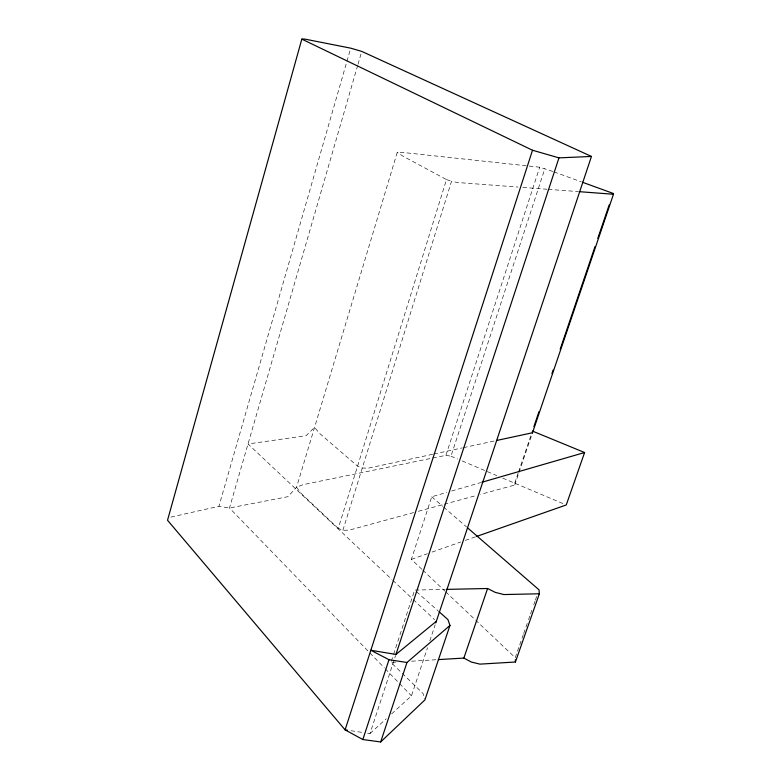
<?xml version="1.0" encoding="UTF-8"?>
<svg xmlns="http://www.w3.org/2000/svg" width="781" height="781" viewBox="0 0 781 781"><rect width="100%" height="100%" fill="white"/><g stroke="black" fill="none" stroke-linecap="round" stroke-linejoin="round"><path stroke-width="0.59" stroke-dasharray="3.9 2.93" d="M170.902 517.09L218.924 506.283L350.386 49.34M357.669 65.448L229.477 507.992L384.369 667.901M358.01 64.276L361.74 51.4M552.831 171.478L539.7 167.202L403.211 152.5L397.236 152.383L296.575 487.207L287.916 496.687L229.477 507.992L218.924 506.283M413.657 512.57L349.019 530.162L342.898 530.26L338.241 528.386L446.498 179.571L402.684 156.005L397.236 152.383M342.898 530.26L451.516 181.358L457.627 182.52L518.037 187.069M421.935 569.339L411.372 559.342L431.737 496.765L446.908 492.372M338.241 528.386L300.939 493.221L296.575 487.207L303.008 484.689L445.912 455.323L539.7 167.202M445.912 455.323L450.979 456.192L544.874 168.579M391.31 661.273L393.194 655.532M393.565 654.38L414.652 590.075L445.043 589.421M367.617 733.183L369.989 733.535L395.576 655.591M391.623 713.883L411.45 695.871L427.529 647.693M429.823 640.81L435.183 624.751M518.164 473.003L514.708 483.205L514.718 485.069L480.637 494.344M518.555 471.87L531.256 434.461M514.718 485.069L518.643 473.53M519.033 472.378L532.105 433.894M523.29 634.66L515.226 657.661L476.498 621.002M523.69 633.508L528.122 620.866M528.532 619.714L530.143 615.106M530.543 613.964L532.154 609.356M533.774 604.758L534.975 601.311M535.385 600.159L536.996 595.561M369.989 733.535L386.214 718.793M411.372 559.342L427.432 553.7M432.02 552.089L460.702 542.014M465.291 540.403L475.619 536.781M451.574 491.024L480.745 482.58M418.352 511.291L443.032 504.575M444.213 504.262L475.941 495.623M432.606 454.298L368.398 468.141L362.267 468.024L357.552 466.159L319.117 432.957L314.577 427.344L306.191 435.671L248.026 443.969L391.916 579.492M433.797 454.044L462.332 447.884M463.524 447.63L494.432 440.962M395.791 662.132L390.93 662.425L401.356 672.509M411.597 661.195L435.905 659.75M522.87 187.43L547.032 189.246M548.242 189.344L578.438 191.609M351.02 730.723L362.872 732.48M446.498 179.571L451.516 181.358M553.973 171.888L581.249 181.817M562.896 503.54L502.408 477.992M450.979 456.192L457.686 459.033M462.157 460.927L496.814 475.619M431.737 496.765L442.739 506.313M443.657 507.103L466.579 526.99M416.449 591.666L438.014 610.801M392.804 580.322L412.348 598.724M413.237 599.564L434.548 619.645M422.814 570.169L444.819 591.002M445.697 591.832L475.619 620.163M402.225 673.359L423.068 693.538L424.62 698.829M385.218 668.78L398.759 682.76M399.599 683.629L411.45 695.871"/><path stroke-width="1.17" d="M435.788 622.935L591.451 156.444L361.74 51.4L350.728 48.168L304.57 39.05L301.827 39.128L167.524 520.253L345.095 729.854L362.853 739.548L380.679 741.95L424.923 699.893L449.973 625.435L447.904 619.567L438.912 611.591M301.827 39.128L532.515 150.245L345.095 729.854L347.467 730.206M362.853 739.548L388.987 659.711L370.829 650.251L395.957 654.439L436.325 621.315M395.85 654.771L558.962 157.869L591.451 156.444M380.679 741.95L406.969 662.493L449.973 625.435M533.911 426.631L539.007 411.616M551.942 373.513L553.114 370.048M560.172 349.263L595.054 246.503M597.797 238.42L609.17 204.934M532.359 433.133L613.475 194.244L613.085 193.385L582.392 182.227M438.336 659.603L463.865 658.08L487.588 588.503L495.291 592.388L503.901 594.556L539.349 593.785L539.007 589.811L467.497 527.78M496.814 440.445L532.486 432.752L532.408 431.063L584.608 452.531L566.254 504.956L476.771 536.381M463.865 658.08L471.412 662.063L479.944 664.133L515.411 662.005L539.349 593.785M481.916 482.248L584.608 452.531M446.254 589.391L487.588 588.503M579.648 191.706L613.475 194.244M388.987 659.711L406.969 662.493M532.515 150.245L558.962 157.869M515.323 659.838L515.411 662.005"/></g></svg>
